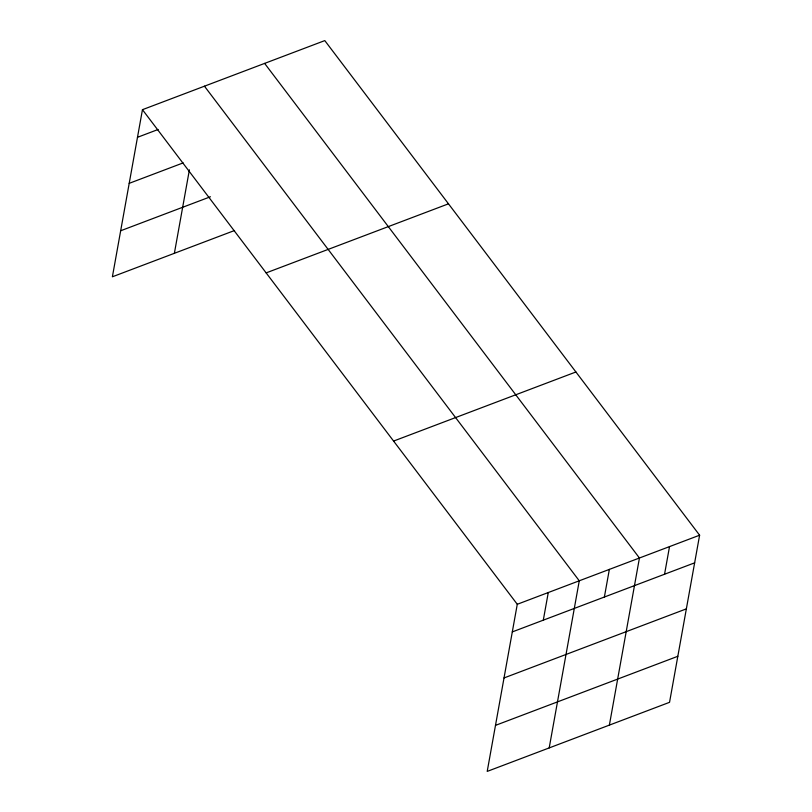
<?xml version="1.0" encoding="UTF-8"?>
<svg xmlns="http://www.w3.org/2000/svg" width="812" height="812" viewBox="0 0 812 812"><rect width="100%" height="100%" fill="white"/><g stroke="black" fill="none" stroke-linecap="round" stroke-linejoin="round"><path stroke-width="1.22" d="M142.455 109.681L517.274 604.28L487.21 771.4L669.545 702.319L699.609 535.209L324.79 40.6L142.455 109.681L112.391 276.79L234.556 230.506M174.377 253.303L189.399 169.83M543.299 620.175L548.273 592.537M549.196 747.913L579.271 580.803L204.451 86.194M604.382 597.033L609.355 569.405M609.376 725.116L639.44 558.006L264.621 63.397M664.551 574.236L669.524 546.608M137.482 137.309L158.147 129.473M129.199 183.339L183.157 162.897M120.673 230.76L210.44 196.758M266.143 272.893L448.488 203.822M393.587 441.068L575.921 371.987M517.274 604.28L699.609 535.209M512.301 631.909L694.646 562.838M504.019 677.949L686.363 608.868M495.493 725.37L677.827 656.289"/></g></svg>
